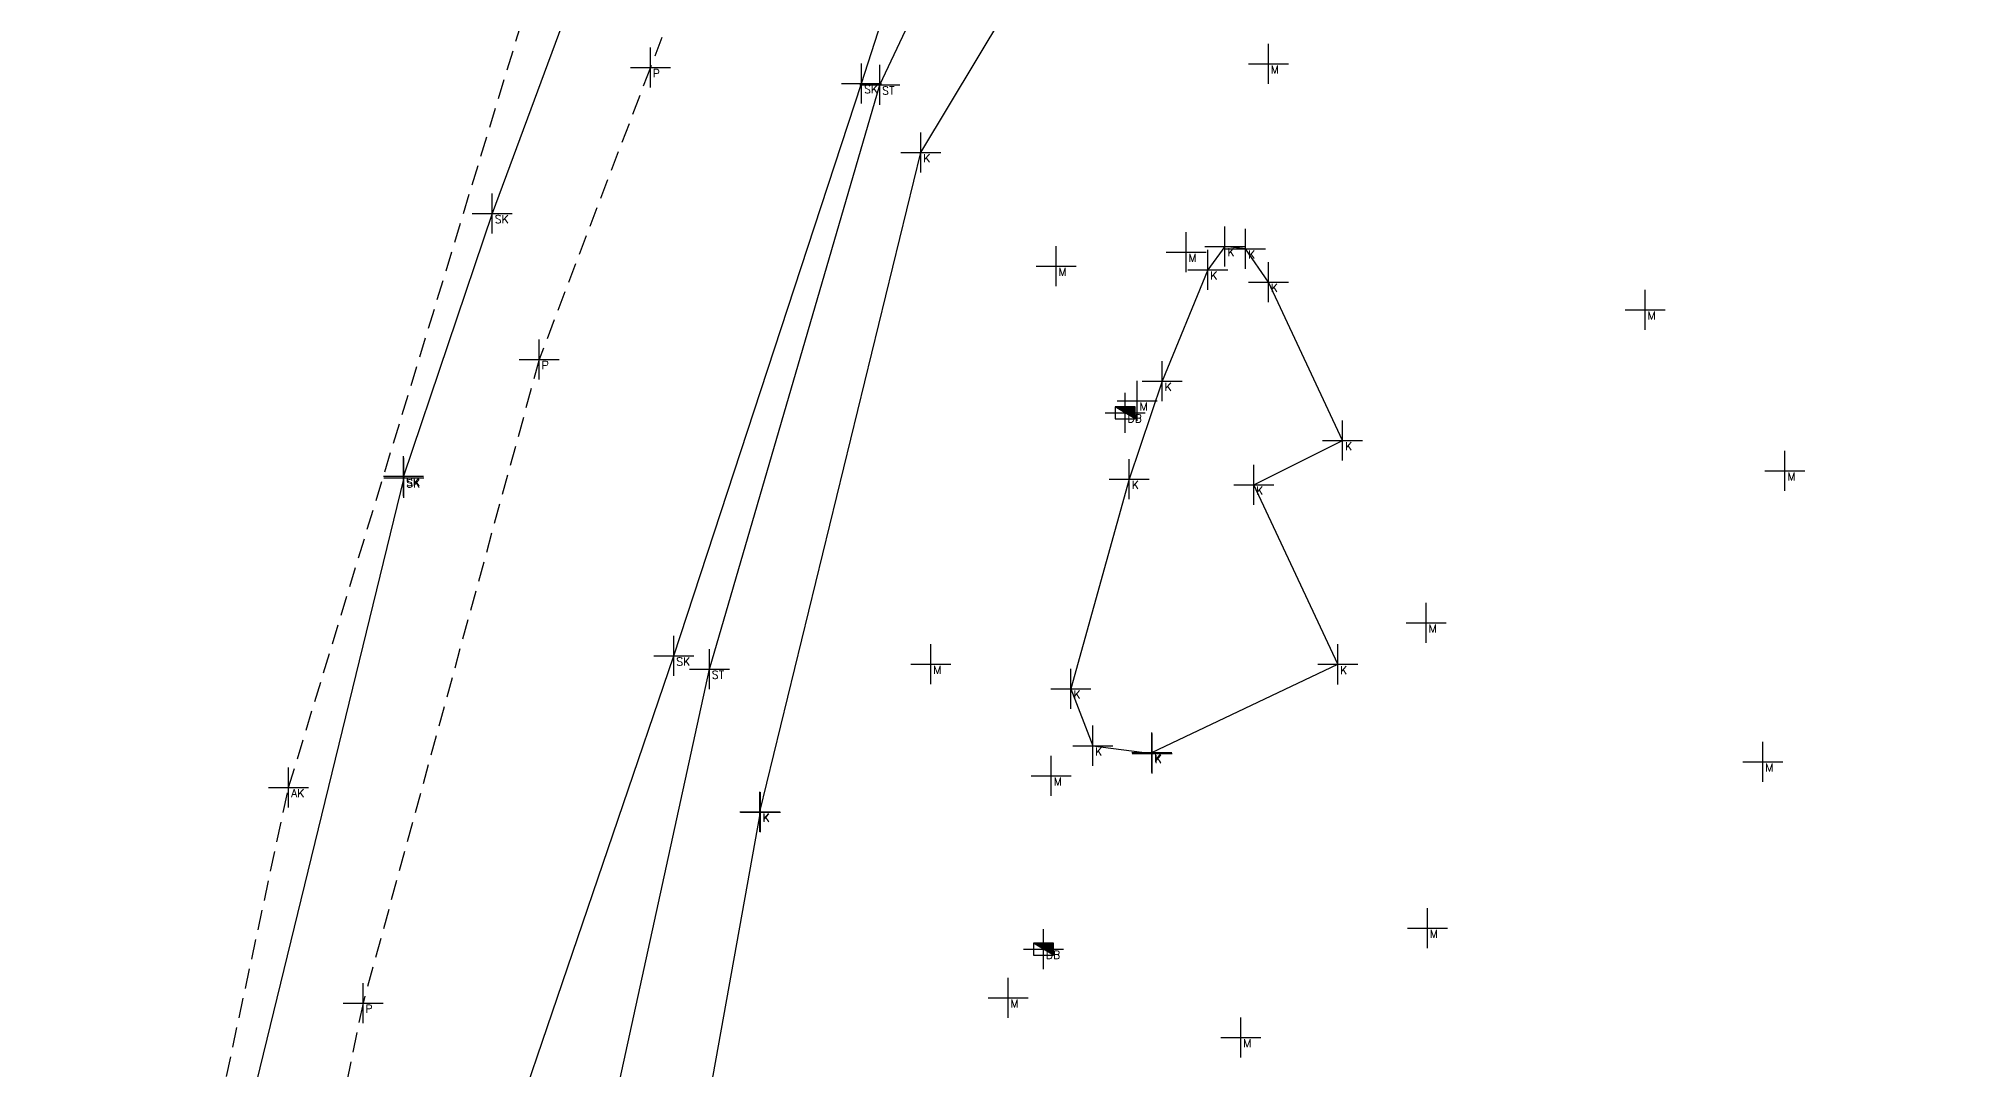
# Model space of a CAD drawing. Header units: metres. Extents: x 113488 to 113987, y 6281306 to 6282136.
# Drawn here: x 113609.33 to 113657.38, y 6281930.74 to 6281956.51 of the extents above; entities that cross this region are included whole.
import ezdxf
from ezdxf.enums import TextEntityAlignment as Align

# ---------------------------------------------------------------- set-up
doc = ezdxf.new("R2010")
doc.units = ezdxf.units.M
doc.header["$PDMODE"] = 2
doc.header["$PDSIZE"] = 0.5
doc.linetypes.add('DASHED', pattern=[0.75, 0.5, -0.25])
for name, color, linetype in [('M-2VA', 7, 'Continuous'), ('M-3YTOR', 7, 'Continuous'), ('M-4DETALJ', 7, 'Continuous'), ('M-BEF-BRUNNAR-INMÄTT', 7, 'Continuous'), ('M-BEF-SLÄNT', 4, 'Continuous'), ('M-BEF-STAKET', 81, 'STAKET'), ('M-BEF-VÄGKANT', 6, 'DASHED'), ('M-BEF-VÄGKANTSTÖD', 1, 'Continuous'), ('pntdesc', 1, 'Continuous')]:
    doc.layers.add(name, color=color, linetype=linetype)
doc.styles.get("Standard").update_dxf_attribs({"font": 'simplex8.shx'})
doc.linetypes.add('STAKET', pattern='A,7,[134,morastr.shx,S=0.8,R=0,X=0,Y=0],0.6,[134,morastr.shx,S=0.8,R=0,X=0,Y=0],1', length=8.6)

# ---------------------------------------------------------------- blocks, each defined once
blk = doc.blocks.new('meas')
at = {"color": 0}
blk.add_point((0, 0), dxfattribs=at)
at = {"layer": 'pntdesc'}
blk.add_attdef('PNTDESC', text='', height=1, dxfattribs=at).set_placement((0.3, -0.21), align=Align.TOP_LEFT)
blk = doc.blocks.new('BEF-DB')
blk.add_hatch(color=256).paths.add_polyline_path([(-0.25, 0.15), (0.25, -0.15), (0.25, 0.15)])
blk.add_line((0.25, -0.15), (-0.25, 0.15))
at = {"flags": 128}
blk.add_lwpolyline([(-0.25, 0.15), (-0.25, -0.15), (0.25, -0.15), (0.25, 0.15)], close=True, dxfattribs=at)

msp = doc.modelspace()

# ---------------------------------------------------------------- linework, layer by layer
at = {"layer": 'M-BEF-SLÄNT'}
for points in [[(113679.371, 6281992.605, 6.599), (113671.04, 6281992.611, 6.454), (113655.627, 6281991.171, 6.221), (113645.52, 6281987.775, 6.139), (113636.628, 6281981.672, 6.033), (113629.704, 6281973.621, 5.988), (113625.287, 6281964.62, 5.916), (113625.286, 6281964.605, 5.912), (113620.674, 6281952.139, 5.816), (113618.458, 6281945.571, 5.859), (113618.462, 6281945.535, 5.858), (113613.661, 6281925.871, 5.868), (113613.693, 6281925.872, 5.87), (113611.549, 6281910.887, 5.869), (113610.059, 6281894.117, 5.899), (113610.257, 6281875.241, 5.913)], [(113656.464, 6281743.552, 7.115), (113659.286, 6281744.946, 6.786), (113648.675, 6281765.851, 6.593), (113640.579, 6281782.223, 6.444), (113634.882, 6281794.76, 6.43), (113631.219, 6281804.937, 6.476), (113628.528, 6281810.606, 6.393), (113623.549, 6281829.201, 6.504), (113619.761, 6281847.687, 6.578), (113617.454, 6281864.687, 6.559), (113616.853, 6281887.944, 6.774), (113617.827, 6281909.08, 6.914), (113621.037, 6281928.832, 6.936), (113625.211, 6281941.081, 7.091), (113629.905, 6281955.388, 7.237), (113631.975, 6281961.83, 7.213)]]:
    msp.add_polyline3d(points, dxfattribs=at)
at = {"layer": 'M-BEF-STAKET'}
msp.add_polyline3d([(113688.975, 6281697.941, 7.223), (113675.495, 6281723.331, 7.045), (113662.243, 6281747.36, 6.855), (113650.368, 6281768.516, 6.707), (113642.004, 6281783.611, 6.581), (113635.591, 6281795.015, 6.502), (113631.221, 6281804.94, 6.478), (113628.527, 6281810.608, 6.404), (113623.574, 6281829.176, 6.515), (113620.961, 6281847.676, 6.702), (113619.798, 6281865.347, 6.857), (113619.1, 6281887.982, 6.993), (113619.108, 6281887.983, 6.995), (113620.427, 6281909.281, 7.07), (113623.654, 6281929.529, 7.164), (113626.101, 6281940.751, 7.14), (113630.359, 6281955.352, 7.373), (113633.518, 6281962.045, 7.43), (113637.928, 6281969.113, 7.588)], dxfattribs=at)
at = {"layer": 'M-BEF-VÄGKANT'}
for points in [[(113609.329, 6281888.454, 5.954), (113610.661, 6281909.801, 5.941), (113612.767, 6281924.704, 5.963), (113615.583, 6281937.791, 5.972), (113622.498, 6281960.494, 6.02), (113630.013, 6281975.3, 6.085), (113639.255, 6281984.693, 6.168), (113652.534, 6281991.037, 6.305), (113668.771, 6281993.044, 6.498), (113679.937, 6281992.777, 6.648), (113700.882, 6281991.416, 6.955), (113712.443, 6281990.114, 7.135), (113717.411, 6281988.45, 7.145), (113719.97, 6281985.616, 7.197), (113721.638, 6281981.563, 7.226), (113722.821, 6281975.034, 7.179)], [(113663.488, 6281990.581, 5.641), (113646.898, 6281986.593, 5.519), (113639.6, 6281981.378, 5.278), (113628.881, 6281967.063, 5.039), (113624.625, 6281955.785, 4.822), (113621.846, 6281948.489, 4.99), (113617.443, 6281932.404, 5.143), (113614.062, 6281916.175, 5.089), (113613.902, 6281914.861, 5.041), (113612.522, 6281897.007, 5.172), (113612.625, 6281873.86, 5.081), (113614.132, 6281859.527, 4.954), (113616.592, 6281844.279, 5.057), (113621.651, 6281823.217, 5.182), (113629.442, 6281800.168, 5.26), (113638.368, 6281780.844, 5.487), (113648.63, 6281762.051, 5.908), (113658.481, 6281743.76, 6.444), (113670.157, 6281723.01, 6.79)]]:
    msp.add_polyline3d(points, dxfattribs=at)
at = {"layer": 'M-BEF-VÄGKANTSTÖD'}
for points in [[(113637.526, 6281794.7, 6.366), (113631.24, 6281808.241, 6.319), (113628.832, 6281814.831, 6.352), (113626.166, 6281823.625, 6.423), (113623.621, 6281836.609, 6.524), (113622.183, 6281849.143, 6.653), (113621.073, 6281870.77, 6.814), (113621.357, 6281889.243, 6.923), (113622.848, 6281908.393, 7.035), (113624.363, 6281920.393, 7.108), (113627.374, 6281937.172, 7.233), (113627.365, 6281937.183, 7.216), (113631.385, 6281953.661, 7.346), (113639.064, 6281966.448, 7.48)], [(113637.158, 6281938.664, 7.098), (113641.806, 6281940.87, 7.227), (113639.706, 6281945.36, 7.249), (113641.928, 6281946.462, 7.249), (113640.074, 6281950.425, 7.225), (113639.504, 6281951.253, 7.211), (113638.987, 6281951.317, 7.195), (113638.56, 6281950.728, 7.187), (113637.417, 6281947.95, 7.194), (113636.595, 6281945.5, 7.141), (113635.138, 6281940.257, 7.085), (113635.683, 6281938.837, 7.093), (113637.17, 6281938.642, 7.111)]]:
    msp.add_polyline3d(points, dxfattribs=at)

# ---------------------------------------------------------------- block references
at = {"layer": 'M-2VA', "color": 150}
ref = msp.add_blockref('meas', (113636.494, 6281947.16, 7.13), dxfattribs=dict(at, xscale=0.2, yscale=0.2, zscale=0.2))
ref.add_attrib('PNTDESC', 'DB', dxfattribs={"layer": 'pntdesc', "height": 0.2}).set_placement((113636.554, 6281947.118, 7.13), align=Align.TOP_LEFT)
ref = msp.add_blockref('meas', (113634.453, 6281933.751, 6.997), dxfattribs=dict(at, xscale=0.2, yscale=0.2, zscale=0.2))
ref.add_attrib('PNTDESC', 'DB', dxfattribs={"layer": 'pntdesc', "height": 0.2}).set_placement((113634.513, 6281933.709, 6.997), align=Align.TOP_LEFT)
at = {"layer": 'M-3YTOR', "color": 90}
ref = msp.add_blockref('meas', (113640.073, 6281955.878, 7.189), dxfattribs=dict(at, xscale=0.2, yscale=0.2, zscale=0.2))
ref.add_attrib('PNTDESC', 'M', dxfattribs={"layer": 'pntdesc', "height": 0.2}).set_placement((113640.133, 6281955.836, 7.189), align=Align.TOP_LEFT)
at = {"layer": 'M-3YTOR', "color": 164}
ref = msp.add_blockref('meas', (113624.625, 6281955.785, 4.822), dxfattribs=dict(at, xscale=0.2, yscale=0.2, zscale=0.2))
ref.add_attrib('PNTDESC', 'P', dxfattribs={"layer": 'pntdesc', "height": 0.2}).set_placement((113624.685, 6281955.743, 4.822), align=Align.TOP_LEFT)
at = {"layer": 'M-3YTOR', "color": 20}
ref = msp.add_blockref('meas', (113629.905, 6281955.388, 7.237), dxfattribs=dict(at, xscale=0.2, yscale=0.2, zscale=0.2))
ref.add_attrib('PNTDESC', 'SK', dxfattribs={"layer": 'pntdesc', "height": 0.2}).set_placement((113629.965, 6281955.346, 7.237), align=Align.TOP_LEFT)
at = {"layer": 'M-3YTOR', "color": 130}
ref = msp.add_blockref('meas', (113631.385, 6281953.661, 7.346), dxfattribs=dict(at, xscale=0.2, yscale=0.2, zscale=0.2))
ref.add_attrib('PNTDESC', 'K', dxfattribs={"layer": 'pntdesc', "height": 0.2}).set_placement((113631.445, 6281953.619, 7.346), align=Align.TOP_LEFT)
at = {"layer": 'M-3YTOR', "color": 20}
ref = msp.add_blockref('meas', (113620.674, 6281952.139, 5.816), dxfattribs=dict(at, xscale=0.2, yscale=0.2, zscale=0.2))
ref.add_attrib('PNTDESC', 'SK', dxfattribs={"layer": 'pntdesc', "height": 0.2}).set_placement((113620.734, 6281952.097, 5.816), align=Align.TOP_LEFT)
at = {"layer": 'M-3YTOR', "color": 90}
ref = msp.add_blockref('meas', (113638.014, 6281951.17, 7.159), dxfattribs=dict(at, xscale=0.2, yscale=0.2, zscale=0.2))
ref.add_attrib('PNTDESC', 'M', dxfattribs={"layer": 'pntdesc', "height": 0.2}).set_placement((113638.074, 6281951.128, 7.159), align=Align.TOP_LEFT)
at = {"layer": 'M-3YTOR', "color": 130}
ref = msp.add_blockref('meas', (113638.987, 6281951.317, 7.195), dxfattribs=dict(at, xscale=0.2, yscale=0.2, zscale=0.2))
ref.add_attrib('PNTDESC', 'K', dxfattribs={"layer": 'pntdesc', "height": 0.2}).set_placement((113639.047, 6281951.275, 7.195), align=Align.TOP_LEFT)
ref = msp.add_blockref('meas', (113639.504, 6281951.253, 7.211), dxfattribs=dict(at, xscale=0.2, yscale=0.2, zscale=0.2))
ref.add_attrib('PNTDESC', 'K', dxfattribs={"layer": 'pntdesc', "height": 0.2}).set_placement((113639.564, 6281951.211, 7.211), align=Align.TOP_LEFT)
at = {"layer": 'M-3YTOR', "color": 90}
ref = msp.add_blockref('meas', (113634.765, 6281950.822, 7.235), dxfattribs=dict(at, xscale=0.2, yscale=0.2, zscale=0.2))
ref.add_attrib('PNTDESC', 'M', dxfattribs={"layer": 'pntdesc', "height": 0.2}).set_placement((113634.825, 6281950.78, 7.235), align=Align.TOP_LEFT)
at = {"layer": 'M-3YTOR', "color": 130}
ref = msp.add_blockref('meas', (113638.56, 6281950.728, 7.187), dxfattribs=dict(at, xscale=0.2, yscale=0.2, zscale=0.2))
ref.add_attrib('PNTDESC', 'K', dxfattribs={"layer": 'pntdesc', "height": 0.2}).set_placement((113638.62, 6281950.686, 7.187), align=Align.TOP_LEFT)
ref = msp.add_blockref('meas', (113640.074, 6281950.425, 7.225), dxfattribs=dict(at, xscale=0.2, yscale=0.2, zscale=0.2))
ref.add_attrib('PNTDESC', 'K', dxfattribs={"layer": 'pntdesc', "height": 0.2}).set_placement((113640.134, 6281950.383, 7.225), align=Align.TOP_LEFT)
at = {"layer": 'M-3YTOR', "color": 90}
ref = msp.add_blockref('meas', (113649.49, 6281949.728, 7.319), dxfattribs=dict(at, xscale=0.2, yscale=0.2, zscale=0.2))
ref.add_attrib('PNTDESC', 'M', dxfattribs={"layer": 'pntdesc', "height": 0.2}).set_placement((113649.55, 6281949.686, 7.319), align=Align.TOP_LEFT)
at = {"layer": 'M-3YTOR', "color": 164}
ref = msp.add_blockref('meas', (113621.846, 6281948.489, 4.99), dxfattribs=dict(at, xscale=0.2, yscale=0.2, zscale=0.2))
ref.add_attrib('PNTDESC', 'P', dxfattribs={"layer": 'pntdesc', "height": 0.2}).set_placement((113621.906, 6281948.447, 4.99), align=Align.TOP_LEFT)
at = {"layer": 'M-3YTOR', "color": 130}
ref = msp.add_blockref('meas', (113637.417, 6281947.95, 7.194), dxfattribs=dict(at, xscale=0.2, yscale=0.2, zscale=0.2))
ref.add_attrib('PNTDESC', 'K', dxfattribs={"layer": 'pntdesc', "height": 0.2}).set_placement((113637.477, 6281947.908, 7.194), align=Align.TOP_LEFT)
at = {"layer": 'M-3YTOR', "color": 90}
ref = msp.add_blockref('meas', (113636.793, 6281947.453, 7.134), dxfattribs=dict(at, xscale=0.2, yscale=0.2, zscale=0.2))
ref.add_attrib('PNTDESC', 'M', dxfattribs={"layer": 'pntdesc', "height": 0.2}).set_placement((113636.853, 6281947.411, 7.134), align=Align.TOP_LEFT)
at = {"layer": 'M-3YTOR', "color": 130}
ref = msp.add_blockref('meas', (113641.928, 6281946.462, 7.249), dxfattribs=dict(at, xscale=0.2, yscale=0.2, zscale=0.2))
ref.add_attrib('PNTDESC', 'K', dxfattribs={"layer": 'pntdesc', "height": 0.2}).set_placement((113641.988, 6281946.42, 7.249), align=Align.TOP_LEFT)
at = {"layer": 'M-3YTOR', "color": 20}
ref = msp.add_blockref('meas', (113618.458, 6281945.571, 5.859), dxfattribs=dict(at, xscale=0.2, yscale=0.2, zscale=0.2))
ref.add_attrib('PNTDESC', 'SK', dxfattribs={"layer": 'pntdesc', "height": 0.2}).set_placement((113618.518, 6281945.529, 5.859), align=Align.TOP_LEFT)
ref = msp.add_blockref('meas', (113618.462, 6281945.535, 5.858), dxfattribs=dict(at, xscale=0.2, yscale=0.2, zscale=0.2))
ref.add_attrib('PNTDESC', 'SK', dxfattribs={"layer": 'pntdesc', "height": 0.2}).set_placement((113618.522, 6281945.493, 5.858), align=Align.TOP_LEFT)
at = {"layer": 'M-3YTOR', "color": 130}
ref = msp.add_blockref('meas', (113636.595, 6281945.5, 7.141), dxfattribs=dict(at, xscale=0.2, yscale=0.2, zscale=0.2))
ref.add_attrib('PNTDESC', 'K', dxfattribs={"layer": 'pntdesc', "height": 0.2}).set_placement((113636.655, 6281945.458, 7.141), align=Align.TOP_LEFT)
ref = msp.add_blockref('meas', (113639.706, 6281945.36, 7.249), dxfattribs=dict(at, xscale=0.2, yscale=0.2, zscale=0.2))
ref.add_attrib('PNTDESC', 'K', dxfattribs={"layer": 'pntdesc', "height": 0.2}).set_placement((113639.766, 6281945.318, 7.249), align=Align.TOP_LEFT)
at = {"layer": 'M-3YTOR', "color": 90}
ref = msp.add_blockref('meas', (113652.985, 6281945.705, 7.359), dxfattribs=dict(at, xscale=0.2, yscale=0.2, zscale=0.2))
ref.add_attrib('PNTDESC', 'M', dxfattribs={"layer": 'pntdesc', "height": 0.2}).set_placement((113653.045, 6281945.663, 7.359), align=Align.TOP_LEFT)
ref = msp.add_blockref('meas', (113644.017, 6281941.906, 7.262), dxfattribs=dict(at, xscale=0.2, yscale=0.2, zscale=0.2))
ref.add_attrib('PNTDESC', 'M', dxfattribs={"layer": 'pntdesc', "height": 0.2}).set_placement((113644.077, 6281941.864, 7.262), align=Align.TOP_LEFT)
at = {"layer": 'M-3YTOR', "color": 20}
ref = msp.add_blockref('meas', (113625.211, 6281941.081, 7.091), dxfattribs=dict(at, xscale=0.2, yscale=0.2, zscale=0.2))
ref.add_attrib('PNTDESC', 'SK', dxfattribs={"layer": 'pntdesc', "height": 0.2}).set_placement((113625.271, 6281941.039, 7.091), align=Align.TOP_LEFT)
at = {"layer": 'M-3YTOR', "color": 90}
ref = msp.add_blockref('meas', (113631.637, 6281940.876, 7.178), dxfattribs=dict(at, xscale=0.2, yscale=0.2, zscale=0.2))
ref.add_attrib('PNTDESC', 'M', dxfattribs={"layer": 'pntdesc', "height": 0.2}).set_placement((113631.697, 6281940.834, 7.178), align=Align.TOP_LEFT)
at = {"layer": 'M-3YTOR', "color": 130}
ref = msp.add_blockref('meas', (113641.806, 6281940.87, 7.227), dxfattribs=dict(at, xscale=0.2, yscale=0.2, zscale=0.2))
ref.add_attrib('PNTDESC', 'K', dxfattribs={"layer": 'pntdesc', "height": 0.2}).set_placement((113641.866, 6281940.828, 7.227), align=Align.TOP_LEFT)
ref = msp.add_blockref('meas', (113635.138, 6281940.257, 7.085), dxfattribs=dict(at, xscale=0.2, yscale=0.2, zscale=0.2))
ref.add_attrib('PNTDESC', 'K', dxfattribs={"layer": 'pntdesc', "height": 0.2}).set_placement((113635.198, 6281940.215, 7.085), align=Align.TOP_LEFT)
ref = msp.add_blockref('meas', (113635.683, 6281938.837, 7.093), dxfattribs=dict(at, xscale=0.2, yscale=0.2, zscale=0.2))
ref.add_attrib('PNTDESC', 'K', dxfattribs={"layer": 'pntdesc', "height": 0.2}).set_placement((113635.743, 6281938.795, 7.093), align=Align.TOP_LEFT)
ref = msp.add_blockref('meas', (113637.158, 6281938.664, 7.098), dxfattribs=dict(at, xscale=0.2, yscale=0.2, zscale=0.2))
ref.add_attrib('PNTDESC', 'K', dxfattribs={"layer": 'pntdesc', "height": 0.2}).set_placement((113637.218, 6281938.622, 7.098), align=Align.TOP_LEFT)
ref = msp.add_blockref('meas', (113637.17, 6281938.642, 7.111), dxfattribs=dict(at, xscale=0.2, yscale=0.2, zscale=0.2))
ref.add_attrib('PNTDESC', 'K', dxfattribs={"layer": 'pntdesc', "height": 0.2}).set_placement((113637.23, 6281938.6, 7.111), align=Align.TOP_LEFT)
at = {"layer": 'M-3YTOR', "color": 90}
ref = msp.add_blockref('meas', (113652.434, 6281938.436, 7.343), dxfattribs=dict(at, xscale=0.2, yscale=0.2, zscale=0.2))
ref.add_attrib('PNTDESC', 'M', dxfattribs={"layer": 'pntdesc', "height": 0.2}).set_placement((113652.494, 6281938.394, 7.343), align=Align.TOP_LEFT)
at = {"layer": 'M-3YTOR', "color": 28}
ref = msp.add_blockref('meas', (113615.583, 6281937.791, 5.972), dxfattribs=dict(at, xscale=0.2, yscale=0.2, zscale=0.2))
ref.add_attrib('PNTDESC', 'AK', dxfattribs={"layer": 'pntdesc', "height": 0.2}).set_placement((113615.643, 6281937.749, 5.972), align=Align.TOP_LEFT)
at = {"layer": 'M-3YTOR', "color": 90}
ref = msp.add_blockref('meas', (113634.647, 6281938.087, 7.064), dxfattribs=dict(at, xscale=0.2, yscale=0.2, zscale=0.2))
ref.add_attrib('PNTDESC', 'M', dxfattribs={"layer": 'pntdesc', "height": 0.2}).set_placement((113634.707, 6281938.045, 7.064), align=Align.TOP_LEFT)
at = {"layer": 'M-3YTOR', "color": 130}
ref = msp.add_blockref('meas', (113627.365, 6281937.183, 7.216), dxfattribs=dict(at, xscale=0.2, yscale=0.2, zscale=0.2))
ref.add_attrib('PNTDESC', 'K', dxfattribs={"layer": 'pntdesc', "height": 0.2}).set_placement((113627.425, 6281937.141, 7.216), align=Align.TOP_LEFT)
ref = msp.add_blockref('meas', (113627.374, 6281937.172, 7.233), dxfattribs=dict(at, xscale=0.2, yscale=0.2, zscale=0.2))
ref.add_attrib('PNTDESC', 'K', dxfattribs={"layer": 'pntdesc', "height": 0.2}).set_placement((113627.434, 6281937.13, 7.233), align=Align.TOP_LEFT)
at = {"layer": 'M-3YTOR', "color": 90}
ref = msp.add_blockref('meas', (113644.047, 6281934.278, 7.237), dxfattribs=dict(at, xscale=0.2, yscale=0.2, zscale=0.2))
ref.add_attrib('PNTDESC', 'M', dxfattribs={"layer": 'pntdesc', "height": 0.2}).set_placement((113644.107, 6281934.236, 7.237), align=Align.TOP_LEFT)
at = {"layer": 'M-3YTOR', "color": 164}
ref = msp.add_blockref('meas', (113617.443, 6281932.404, 5.143), dxfattribs=dict(at, xscale=0.2, yscale=0.2, zscale=0.2))
ref.add_attrib('PNTDESC', 'P', dxfattribs={"layer": 'pntdesc', "height": 0.2}).set_placement((113617.503, 6281932.362, 5.143), align=Align.TOP_LEFT)
at = {"layer": 'M-3YTOR', "color": 90}
ref = msp.add_blockref('meas', (113633.565, 6281932.537, 6.996), dxfattribs=dict(at, xscale=0.2, yscale=0.2, zscale=0.2))
ref.add_attrib('PNTDESC', 'M', dxfattribs={"layer": 'pntdesc', "height": 0.2}).set_placement((113633.625, 6281932.495, 6.996), align=Align.TOP_LEFT)
ref = msp.add_blockref('meas', (113639.383, 6281931.54, 7.094), dxfattribs=dict(at, xscale=0.2, yscale=0.2, zscale=0.2))
ref.add_attrib('PNTDESC', 'M', dxfattribs={"layer": 'pntdesc', "height": 0.2}).set_placement((113639.443, 6281931.498, 7.094), align=Align.TOP_LEFT)
at = {"layer": 'M-4DETALJ', "color": 164}
ref = msp.add_blockref('meas', (113630.359, 6281955.352, 7.373), dxfattribs=dict(at, xscale=0.2, yscale=0.2, zscale=0.2))
ref.add_attrib('PNTDESC', 'ST', dxfattribs={"layer": 'pntdesc', "height": 0.2}).set_placement((113630.419, 6281955.31, 7.373), align=Align.TOP_LEFT)
ref = msp.add_blockref('meas', (113626.101, 6281940.751, 7.14), dxfattribs=dict(at, xscale=0.2, yscale=0.2, zscale=0.2))
ref.add_attrib('PNTDESC', 'ST', dxfattribs={"layer": 'pntdesc', "height": 0.2}).set_placement((113626.161, 6281940.709, 7.14), align=Align.TOP_LEFT)
at = {"layer": 'M-BEF-BRUNNAR-INMÄTT'}
for p in [(113636.494, 6281947.16, 7.13), (113634.453, 6281933.751, 6.997)]:
    msp.add_blockref('BEF-DB', p, dxfattribs=at)

doc.saveas('drawing.dxf')
